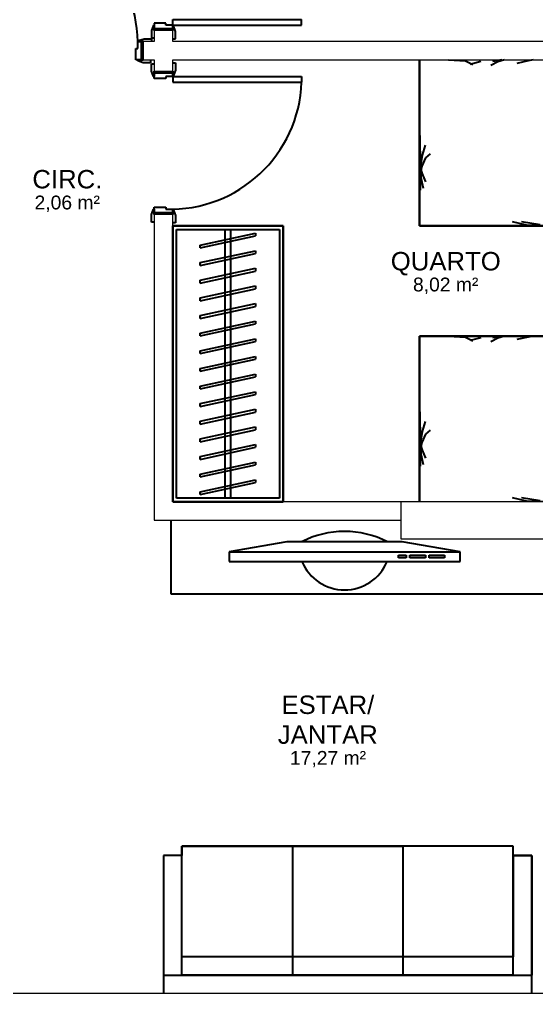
# Model space of a CAD drawing. Header units: centimetres. Extents: x -10.6 to 24.4, y 0 to 16.9.
# Drawn here: x 18.99 to 21.8, y 8.44 to 13.73 of the extents above; entities that cross this region are included whole.
import ezdxf

# ---------------------------------------------------------------- set-up
doc = ezdxf.new("R2010")
doc.units = ezdxf.units.CM
doc.styles.add('Arial', font='arial.ttf', dxfattribs={"height": 7.5})
doc.styles.add('Arial_1', font='arial.ttf', dxfattribs={"height": 10})

msp = doc.modelspace()

# ---------------------------------------------------------------- linework, layer by layer
for p, q in [((19.782, 13.71), (19.72, 13.71)), ((19.72, 13.71), (19.72, 13.68)), ((19.782, 13.7), (19.782, 13.71)), ((19.82, 13.7), (19.82, 13.73)), ((19.82, 13.73), (20.52, 13.73)), ((20.52, 13.7), (20.52, 13.73)), ((19.715, 13.7), (19.705, 13.67)), ((19.705, 13.67), (19.705, 13.63)), ((19.72, 13.7), (19.715, 13.7)), ((19.72, 13.67), (19.72, 13.7)), ((19.72, 13.68), (19.82, 13.68)), ((19.82, 13.68), (19.72, 13.68)), ((19.72, 13.68), (19.72, 13.67)), ((19.82, 13.7), (19.782, 13.7)), ((19.82, 13.7), (20.52, 13.7)), ((19.82, 13.68), (19.82, 13.7)), ((19.82, 13.695), (19.82, 13.67)), ((19.825, 13.695), (19.82, 13.695)), ((19.82, 13.67), (19.82, 13.68)), ((19.835, 13.665), (19.825, 13.695)), ((19.835, 13.625), (19.835, 13.665)), ((19.63, 13.572), (19.63, 13.61)), ((19.63, 13.61), (19.65, 13.61)), ((19.635, 13.615), (19.665, 13.625)), ((19.635, 13.61), (19.635, 13.615)), ((19.66, 13.61), (19.635, 13.61)), ((19.65, 13.61), (19.65, 13.51)), ((19.65, 13.51), (19.65, 13.61)), ((19.65, 13.61), (19.66, 13.61)), ((19.665, 13.625), (19.705, 13.625)), ((19.705, 13.63), (19.72, 13.63)), ((19.705, 13.625), (19.705, 13.61)), ((19.82, 13.625), (19.835, 13.625)), ((19.62, 13.572), (19.63, 13.572)), ((19.62, 13.51), (19.62, 13.572)), ((19.65, 13.51), (19.62, 13.51)), ((19.63, 13.51), (19.66, 13.51)), ((19.63, 13.505), (19.63, 13.51)), ((19.66, 13.495), (19.63, 13.505)), ((19.66, 13.51), (19.65, 13.51)), ((19.7, 13.495), (19.66, 13.495)), ((19.7, 13.51), (19.7, 13.495)), ((19.705, 13.49), (19.72, 13.49)), ((19.705, 13.45), (19.705, 13.49)), ((19.82, 13.495), (19.835, 13.495)), ((19.835, 13.495), (19.835, 13.455)), ((21.16, 13.51), (21.16, 12.61)), ((21.16, 12.61), (21.16, 13.51)), ((21.16, 13.51), (21.16, 12.61)), ((21.3182, 13.51), (21.4111, 13.505)), ((21.4111, 13.505), (21.4499, 13.4848)), ((21.4933, 13.5016), (21.4361, 13.4864)), ((21.5855, 13.4999), (21.5485, 13.4797)), ((21.6074, 13.51), (21.5569, 13.5016)), ((21.6226, 13.51), (21.5855, 13.4999)), ((21.7505, 13.505), (21.6899, 13.4915)), ((21.7771, 13.51), (21.7505, 13.505)), ((19.715, 13.42), (19.705, 13.45)), ((19.72, 13.45), (19.72, 13.42)), ((19.72, 13.44), (19.72, 13.45)), ((19.72, 13.44), (19.82, 13.44)), ((19.72, 13.41), (19.72, 13.44)), ((19.82, 13.44), (19.72, 13.44)), ((19.82, 13.425), (19.82, 13.45)), ((19.82, 13.45), (19.82, 13.44)), ((19.82, 13.44), (19.82, 13.42)), ((19.835, 13.455), (19.825, 13.425)), ((19.72, 13.42), (19.715, 13.42)), ((19.782, 13.41), (19.72, 13.41)), ((19.782, 13.42), (19.782, 13.41)), ((19.82, 13.42), (19.782, 13.42)), ((19.825, 13.425), (19.82, 13.425)), ((19.82, 13.42), (19.82, 13.39)), ((19.82, 13.42), (20.52, 13.42)), ((19.82, 13.39), (20.52, 13.39)), ((20.52, 13.42), (20.52, 13.39)), ((21.171, 12.9052), (21.16, 13.0952)), ((21.1666, 12.8038), (21.1644, 13.0996)), ((21.177, 12.9932), (21.1929, 13.0471)), ((21.1685, 12.9343), (21.177, 12.9932)), ((21.1753, 12.9327), (21.1955, 12.9781)), ((21.1955, 12.9781), (21.2199, 13)), ((21.1669, 12.9075), (21.1753, 12.9327)), ((21.1686, 12.9128), (21.1753, 12.8913)), ((21.1669, 12.9075), (21.1685, 12.8711)), ((21.1685, 12.8711), (21.1803, 12.8138)), ((21.1753, 12.8913), (21.1938, 12.8475)), ((19.705, 12.67), (19.715, 12.7)), ((19.715, 12.7), (19.72, 12.7)), ((19.72, 12.71), (19.782, 12.71)), ((19.72, 12.68), (19.72, 12.71)), ((19.72, 12.7), (19.72, 12.67)), ((19.782, 12.71), (19.782, 12.7)), ((19.782, 12.7), (19.82, 12.7)), ((19.82, 12.7), (19.82, 12.68)), ((19.705, 12.63), (19.705, 12.67)), ((19.82, 12.68), (19.72, 12.68)), ((19.72, 12.68), (19.82, 12.68)), ((19.72, 12.67), (19.72, 12.68)), ((19.82, 12.67), (19.82, 12.695)), ((19.82, 12.695), (19.825, 12.695)), ((19.82, 12.68), (19.82, 12.67)), ((19.825, 12.695), (19.835, 12.665)), ((19.835, 12.665), (19.835, 12.625)), ((19.72, 12.63), (19.705, 12.63)), ((19.835, 12.625), (19.82, 12.625)), ((19.82, 12.61), (19.82, 11.11)), ((20.42, 12.61), (19.82, 12.61)), ((19.82, 12.61), (20.42, 12.61)), ((19.82, 11.11), (19.82, 12.61)), ((20.42, 12.61), (19.82, 12.61)), ((19.82, 12.61), (19.82, 11.11)), ((20.42, 11.11), (20.42, 12.61)), ((20.42, 12.61), (20.42, 11.11)), ((20.42, 11.11), (20.42, 12.61)), ((21.16, 12.61), (23.16, 12.61)), ((23.16, 12.61), (21.16, 12.61)), ((21.16, 12.61), (23.16, 12.61)), ((21.7425, 12.6134), (21.6651, 12.6319)), ((21.8153, 12.615), (21.7139, 12.6319)), ((21.8472, 12.61), (21.7425, 12.6134)), ((19.84, 11.13), (19.84, 12.59)), ((19.84, 12.59), (20.4, 12.59)), ((19.97, 12.505), (20.27, 12.57)), ((19.97, 12.4897), (20.27, 12.555)), ((20.105, 11.13), (20.105, 12.59)), ((20.135, 11.13), (20.135, 12.59)), ((20.27, 12.57), (20.27, 12.555)), ((20.4, 12.59), (20.4, 11.13)), ((19.97, 12.4897), (19.97, 12.505)), ((19.97, 12.4093), (20.27, 12.4743)), ((19.97, 12.3939), (20.27, 12.4593)), ((20.27, 12.4743), (20.27, 12.4593)), ((19.97, 12.3939), (19.97, 12.4093)), ((19.97, 12.3136), (20.27, 12.3786)), ((19.97, 12.2982), (20.27, 12.3636)), ((20.27, 12.3786), (20.27, 12.3636)), ((19.97, 12.2982), (19.97, 12.3136)), ((19.97, 12.2179), (20.27, 12.2829)), ((20.27, 12.2829), (20.27, 12.2679)), ((19.97, 12.2025), (20.27, 12.2679)), ((19.97, 12.2025), (19.97, 12.2179)), ((19.97, 12.1221), (20.27, 12.1871)), ((19.97, 12.1068), (20.27, 12.1721)), ((20.27, 12.1871), (20.27, 12.1721)), ((19.97, 12.1068), (19.97, 12.1221)), ((19.97, 12.0264), (20.27, 12.0914)), ((19.97, 12.0111), (20.27, 12.0764)), ((20.27, 12.0914), (20.27, 12.0764)), ((19.97, 12.0111), (19.97, 12.0264)), ((23.16, 12.01), (21.16, 12.01)), ((21.16, 12.01), (21.16, 11.11)), ((21.16, 11.11), (21.16, 12.01)), ((21.16, 12.01), (23.16, 12.01)), ((23.16, 12.01), (21.16, 12.01)), ((21.16, 12.01), (21.16, 11.11)), ((21.3182, 12.01), (21.4111, 12.005)), ((21.6074, 12.01), (21.5569, 12.0016)), ((21.6226, 12.01), (21.5855, 11.9999)), ((21.7771, 12.01), (21.7505, 12.005)), ((19.97, 11.9307), (20.27, 11.9957)), ((19.97, 11.9154), (20.27, 11.9807)), ((20.27, 11.9957), (20.27, 11.9807)), ((21.4111, 12.005), (21.4499, 11.9848)), ((21.4933, 12.0016), (21.4361, 11.9864)), ((21.5855, 11.9999), (21.5485, 11.9797)), ((21.7505, 12.005), (21.6899, 11.9915)), ((19.97, 11.9154), (19.97, 11.9307)), ((19.97, 11.835), (20.27, 11.9)), ((19.97, 11.8196), (20.27, 11.885)), ((20.27, 11.9), (20.27, 11.885)), ((19.97, 11.8196), (19.97, 11.835)), ((19.97, 11.7393), (20.27, 11.8043)), ((20.27, 11.8043), (20.27, 11.7893)), ((19.97, 11.7239), (20.27, 11.7893)), ((19.97, 11.7239), (19.97, 11.7393)), ((19.97, 11.6436), (20.27, 11.7086)), ((19.97, 11.6282), (20.27, 11.6936)), ((20.27, 11.7086), (20.27, 11.6936)), ((19.97, 11.6282), (19.97, 11.6436)), ((19.97, 11.5479), (20.27, 11.6129)), ((19.97, 11.5325), (20.27, 11.5979)), ((20.27, 11.6129), (20.27, 11.5979)), ((21.171, 11.4052), (21.16, 11.5952)), ((21.1666, 11.3038), (21.1644, 11.5996)), ((19.97, 11.5325), (19.97, 11.5479)), ((21.177, 11.4932), (21.1929, 11.5471)), ((19.97, 11.4521), (20.27, 11.5171)), ((19.97, 11.4368), (20.27, 11.5021)), ((20.27, 11.5171), (20.27, 11.5021)), ((21.1685, 11.4343), (21.177, 11.4932)), ((21.1955, 11.4781), (21.2199, 11.5)), ((19.97, 11.4368), (19.97, 11.4521)), ((21.1669, 11.4075), (21.1753, 11.4327)), ((21.1753, 11.4327), (21.1955, 11.4781)), ((19.97, 11.3564), (20.27, 11.4214)), ((19.97, 11.3411), (20.27, 11.4064)), ((20.27, 11.4214), (20.27, 11.4064)), ((21.1669, 11.4075), (21.1685, 11.3711)), ((21.1686, 11.4128), (21.1753, 11.3913)), ((21.1753, 11.3913), (21.1938, 11.3475)), ((19.97, 11.3411), (19.97, 11.3564)), ((19.97, 11.2607), (20.27, 11.3257)), ((20.27, 11.3257), (20.27, 11.3107)), ((21.1685, 11.3711), (21.1803, 11.3138)), ((19.97, 11.2454), (20.27, 11.3107)), ((19.97, 11.2454), (19.97, 11.2607)), ((19.97, 11.165), (20.27, 11.23)), ((19.97, 11.1496), (20.27, 11.215)), ((20.27, 11.23), (20.27, 11.215)), ((19.97, 11.1496), (19.97, 11.165)), ((19.82, 11.11), (20.42, 11.11)), ((20.42, 11.11), (19.82, 11.11)), ((19.82, 11.11), (20.42, 11.11)), ((20.4, 11.13), (19.84, 11.13)), ((21.7425, 11.1134), (21.6651, 11.1319)), ((21.8153, 11.115), (21.7139, 11.1319)), ((21.8472, 11.11), (21.7425, 11.1134)), ((19.81, 11.01), (19.81, 10.61)), ((20.4396, 10.8924), (20.126, 10.839)), ((20.4396, 10.8924), (20.126, 10.839)), ((20.4396, 10.8924), (20.126, 10.839)), ((20.52, 10.8924), (20.4396, 10.8924)), ((21.0669, 10.8924), (20.4396, 10.8924)), ((21.0669, 10.8924), (20.4396, 10.8924)), ((21.0669, 10.8924), (20.9865, 10.8924)), ((21.3805, 10.839), (21.0669, 10.8924)), ((21.3805, 10.839), (21.0669, 10.8924)), ((21.3805, 10.839), (21.0669, 10.8924)), ((20.126, 10.839), (20.126, 10.7855)), ((20.126, 10.839), (21.3805, 10.839)), ((20.126, 10.839), (20.126, 10.7855)), ((20.126, 10.839), (20.126, 10.7855)), ((21.046, 10.8202), (21.0878, 10.8202)), ((21.046, 10.8069), (21.046, 10.8202)), ((21.0878, 10.8069), (21.046, 10.8069)), ((21.0878, 10.8202), (21.0878, 10.8069)), ((21.1087, 10.8202), (21.1923, 10.8202)), ((21.1087, 10.8069), (21.1087, 10.8202)), ((21.1923, 10.8069), (21.1087, 10.8069)), ((21.1923, 10.8202), (21.1923, 10.8069)), ((21.2132, 10.8202), (21.2969, 10.8202)), ((21.2132, 10.8069), (21.2132, 10.8202)), ((21.2969, 10.8069), (21.2132, 10.8069)), ((21.2969, 10.8202), (21.2969, 10.8069)), ((21.3805, 10.7855), (21.3805, 10.839)), ((21.3805, 10.7855), (21.3805, 10.839)), ((21.3805, 10.7855), (21.3805, 10.839)), ((20.126, 10.7855), (20.5219, 10.7855)), ((20.126, 10.7855), (21.3805, 10.7855)), ((20.126, 10.7855), (21.3805, 10.7855)), ((20.9845, 10.7855), (21.3805, 10.7855)), ((19.81, 10.61), (21.8312, 10.61)), ((21.67, 9.24), (19.87, 9.24)), ((19.87, 9.24), (19.87, 9.19)), ((20.8025, 9.24), (19.87, 9.24)), ((19.87, 9.24), (19.87, 9.19)), ((19.87, 8.54), (19.87, 9.24)), ((19.87, 9.24), (20.47, 9.24)), ((20.47, 9.24), (21.07, 9.24)), ((20.47, 9.24), (20.47, 8.54)), ((21.67, 9.24), (20.8025, 9.24)), ((21.07, 9.24), (21.07, 8.54)), ((21.67, 9.24), (21.07, 9.24)), ((21.67, 9.19), (21.67, 9.24)), ((21.67, 9.19), (21.67, 9.24)), ((21.67, 8.54), (21.67, 9.24)), ((19.87, 9.19), (19.77, 9.19)), ((19.77, 9.19), (19.77, 8.44)), ((19.87, 9.19), (19.77, 9.19)), ((19.77, 9.19), (19.77, 8.54)), ((19.87, 9.19), (19.77, 9.19)), ((19.77, 9.19), (19.77, 8.44)), ((19.87, 8.64), (19.87, 9.19)), ((21.77, 9.19), (21.67, 9.19)), ((21.77, 9.19), (21.67, 9.19)), ((21.67, 9.19), (21.77, 9.19)), ((21.77, 9.19), (21.67, 9.19)), ((21.67, 9.19), (21.67, 8.64)), ((21.77, 8.44), (21.77, 9.19)), ((21.77, 8.54), (21.77, 9.19)), ((21.77, 9.19), (21.77, 8.54)), ((21.77, 8.44), (21.77, 9.19)), ((19.87, 8.54), (19.87, 9.088)), ((21.67, 8.64), (19.87, 8.64)), ((19.77, 8.54), (21.77, 8.54)), ((21.67, 8.54), (19.87, 8.54)), ((19.87, 8.54), (21.67, 8.54)), ((19.87, 8.54), (21.67, 8.54)), ((20.47, 8.54), (19.87, 8.54)), ((21.07, 8.54), (20.47, 8.54)), ((21.07, 8.54), (21.67, 8.54))]:
    msp.add_line(p, q)
at = {"lineweight": 20}
for p, q in [((19.72, 13.67), (19.72, 13.61)), ((19.82, 13.67), (19.72, 13.67)), ((19.82, 13.61), (19.82, 13.67)), ((19.72, 13.61), (19.66, 13.61)), ((19.66, 13.61), (19.66, 13.51)), ((21.9981, 13.61), (19.82, 13.61)), ((19.66, 13.51), (19.72, 13.51)), ((19.72, 13.51), (19.72, 13.45)), ((19.82, 13.51), (23.16, 13.51)), ((19.82, 13.45), (19.82, 13.51)), ((19.72, 13.45), (19.82, 13.45)), ((19.82, 12.67), (19.72, 12.67)), ((19.72, 12.67), (19.72, 11.01)), ((19.82, 12.61), (19.82, 12.67)), ((21.06, 11.11), (20.42, 11.11)), ((21.06, 11.11), (21.06, 10.91)), ((22.26, 11.11), (21.06, 11.11)), ((19.72, 11.01), (21.06, 11.01)), ((21.06, 10.91), (22.26, 10.91)), ((21.94, 8.44), (15.2, 8.44))]:
    msp.add_line(p, q, dxfattribs=at)
for centre, radius, start, end in [((18.9154, 13.5954), 0.715, 358.1226, 88.027), ((19.8054, 13.4146), 0.715, 268.1226, 358.027), ((20.7532, 10.4481), 0.5018, 62.301, 117.699), ((20.7532, 10.4481), 0.5018, 62.301, 117.699), ((20.7532, 10.8827), 0.2509, 202.8009, 337.1991), ((20.7532, 10.8827), 0.2509, 202.8009, 337.1991)]:
    msp.add_arc(centre, radius, start, end)

# ---------------------------------------------------------------- texts
at = {"attachment_point": 1}
for s, insert, char_height, width, style in [('CIRC.', (19.0576, 12.9127), 0.1, 0.468987, 'Arial_1'), ('2,06 m²', (19.0694, 12.7736), 0.075, 0.440928, 'Arial'), ('QUARTO', (21.0044, 12.4673), 0.1, 0.733544, 'Arial_1'), ('8,02 m²', (21.1251, 12.3282), 0.075, 0.440928, 'Arial'), ('ESTAR/', (20.4105, 10.0582), 0.1, 0.625316, 'Arial_1'), ('JANTAR', (20.3907, 9.8961), 0.1, 0.673417, 'Arial_1'), ('17,27 m²', (20.4569, 9.7571), 0.075, 0.51308, 'Arial')]:
    msp.add_mtext(s, dxfattribs=dict(at, insert=insert, char_height=char_height, width=width, style=style))

doc.saveas('drawing.dxf')
